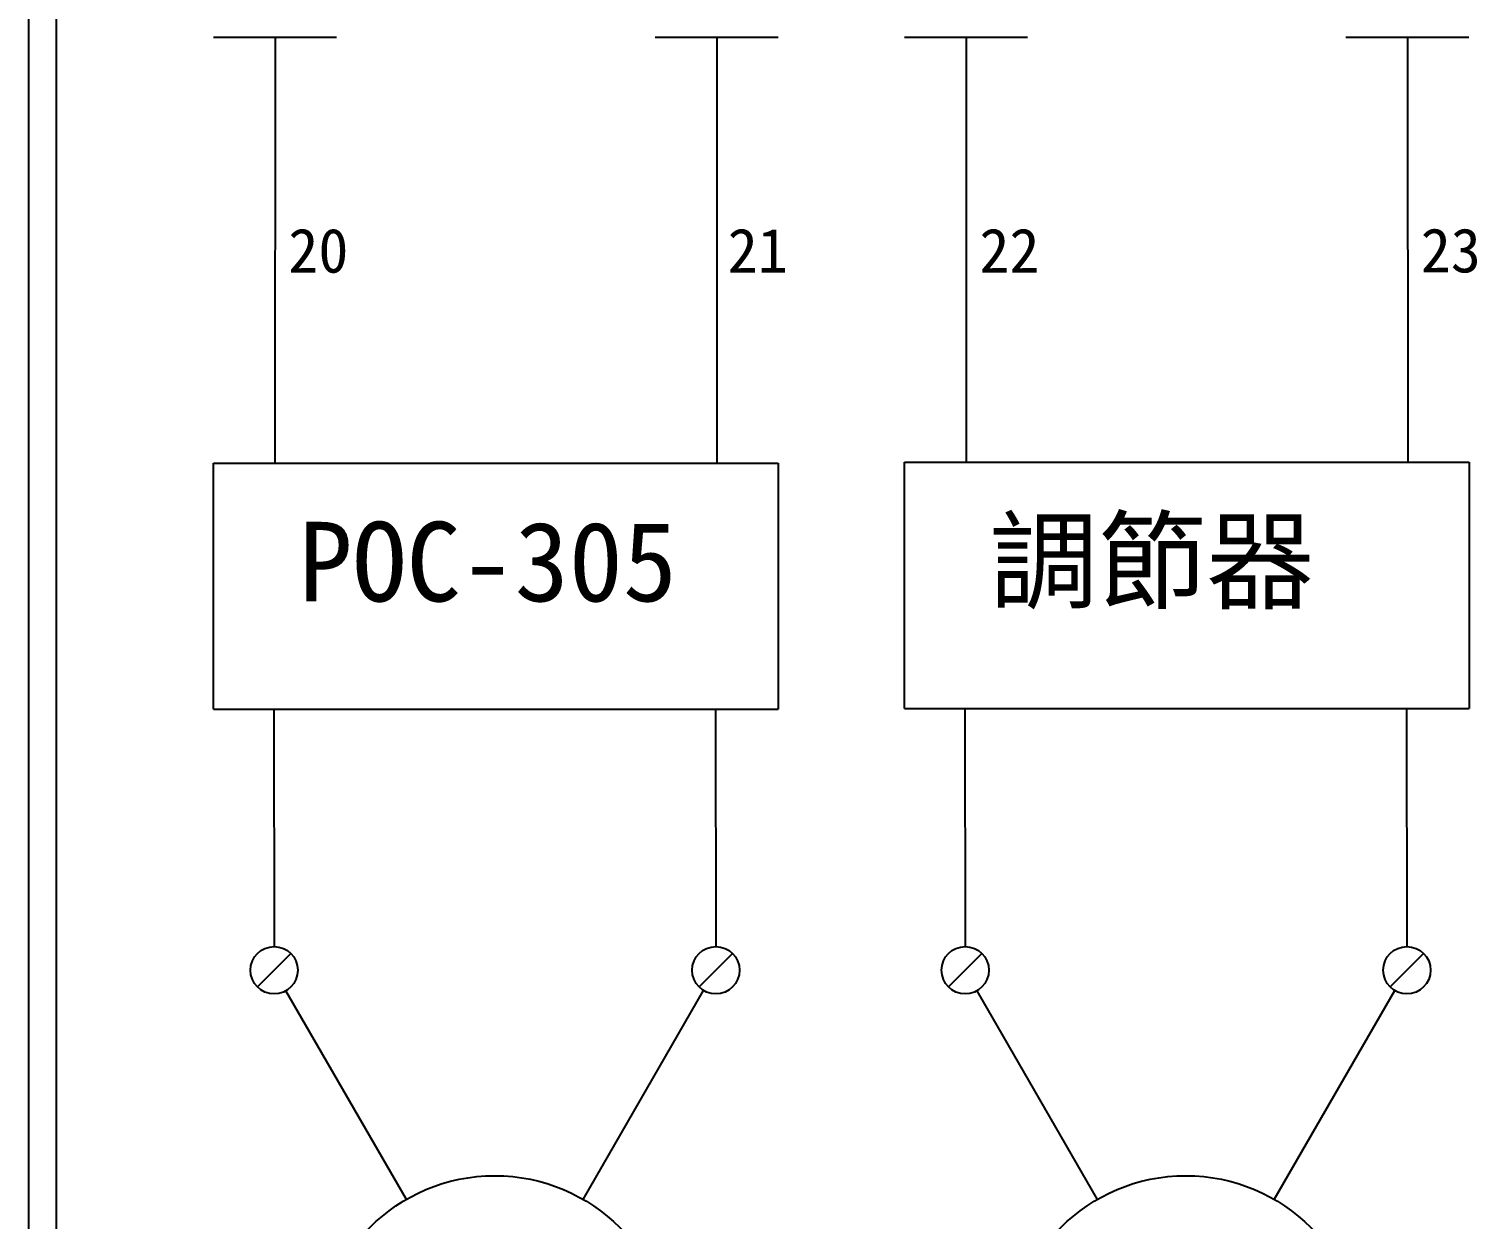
# Model space of a CAD drawing. Extents: x 10 to 297, y 3 to 207.
# Drawn here: x 10 to 75.6, y 38.1 to 92 of the extents above; entities that cross this region are included whole.
import ezdxf

# ---------------------------------------------------------------- set-up
doc = ezdxf.new("R2010")
doc.units = 0
doc.layers.get('0').update_dxf_attribs({"linetype": 'CONTINUOUS'})
doc.layers.add('圖框層', color=7, linetype='CONTINUOUS')
doc.layers.add('標尺寸層', color=3, linetype='CONTINUOUS')
doc.styles.add('STSL', font='kaiu.ttf')

msp = doc.modelspace()

# ---------------------------------------------------------------- linework, layer by layer
for p, q in [((72.422, 91.641), (72.43, 72.395)), ((21.092, 61.256), (21.097, 50.476)), ((41.092, 61.256), (41.097, 50.476)), ((52.382, 61.256), (52.387, 50.476)), ((72.382, 61.256), (72.387, 50.476)), ((21.86, 50.162), (20.345, 48.648)), ((41.86, 50.162), (40.345, 48.648)), ((53.15, 50.162), (51.636, 48.648)), ((73.15, 50.162), (71.636, 48.648)), ((27.091, 39.032), (21.638, 48.477)), ((35.091, 39.032), (40.55, 48.487)), ((58.382, 39.032), (52.928, 48.477)), ((66.382, 39.032), (71.84, 48.487))]:
    msp.add_line(p, q)
for centre, radius in [((21.102, 49.405), 1.071), ((41.102, 49.405), 1.071), ((52.393, 49.405), 1.071), ((72.393, 49.405), 1.071), ((31.091, 32.104), 8), ((62.382, 32.104), 8)]:
    msp.add_circle(centre, radius)
at = {"layer": '圖框層', "color": 7}
for p, q in [((10, 3), (10, 206.969)), ((11.25, 4.25), (11.25, 205.719))]:
    msp.add_line(p, q, dxfattribs=at)
at = {"layer": '標尺寸層', "color": 7}
for p, q in [((18.36, 91.632), (23.928, 91.632)), ((21.144, 91.632), (21.14, 72.363)), ((38.36, 91.632), (43.928, 91.632)), ((41.144, 91.632), (41.14, 72.363)), ((49.65, 91.632), (55.218, 91.632)), ((52.434, 91.632), (52.434, 72.395)), ((69.636, 91.641), (75.204, 91.641)), ((18.356, 72.363), (23.924, 72.363)), ((18.356, 61.224), (18.356, 72.363)), ((23.924, 72.363), (38.356, 72.363)), ((38.356, 72.363), (43.924, 72.363)), ((43.924, 72.363), (43.924, 61.224)), ((49.647, 72.395), (55.214, 72.395)), ((49.647, 61.256), (49.647, 72.395)), ((55.214, 72.395), (69.647, 72.395)), ((69.647, 72.395), (75.214, 72.395)), ((75.214, 72.395), (75.214, 61.256)), ((18.356, 61.224), (23.924, 61.224)), ((23.924, 61.224), (38.356, 61.224)), ((38.356, 61.224), (43.924, 61.224)), ((49.647, 61.256), (55.214, 61.256)), ((55.214, 61.256), (69.647, 61.256)), ((69.647, 61.256), (75.214, 61.256))]:
    msp.add_line(p, q, dxfattribs=at)

# ---------------------------------------------------------------- texts
at = {"layer": '圖框層', "color": 4, "style": 'STSL'}
for s, height, p in [('20', 2, (21.744, 80.98)), ('21', 2, (41.638, 80.98)), ('22', 2, (53.035, 80.98)), ('23', 2, (73.02, 80.989)), ('調節器', 3.6, (53.49, 66.133)), ('POC-305', 3.6, (22.2, 66.101))]:
    msp.add_text(s, height=height, dxfattribs=at).set_placement(p)

doc.saveas('drawing.dxf')
